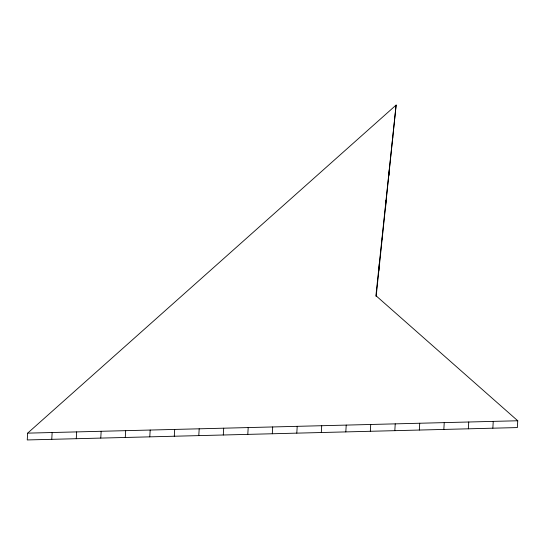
<?xml version="1.0" encoding="UTF-8"?>
<svg xmlns="http://www.w3.org/2000/svg" width="545" height="545" viewBox="0 0 545 545"><rect width="100%" height="100%" fill="white"/><g stroke="black" fill="none" stroke-linecap="round" stroke-linejoin="round"><path stroke-width="0.82" d="M27.652 433.139L27.25 439.944L517.348 427.573L517.75 420.767L375.921 295.656L396.126 105.056L27.652 433.139L517.75 420.767M51.755 439.325L52.157 432.519M76.259 438.705L76.661 431.899M100.764 438.091L101.166 431.279M125.268 437.471L125.677 430.659M149.773 436.852L150.182 430.046M174.277 436.232L174.686 429.426M198.782 435.619L199.191 428.806M223.286 434.999L223.695 428.186M247.791 434.379L248.2 427.573M272.296 433.759L272.704 426.953M296.8 433.139L297.209 426.333M321.305 432.526L321.714 425.713M345.809 431.906L346.218 425.093M378.884 270.702L379.286 263.889M370.314 431.286L370.723 424.48M382.249 238.935L382.658 232.122M385.622 207.168L386.024 200.356M388.987 175.401L389.389 168.589M392.352 143.635L392.761 136.822M396.126 105.056L376.132 296.616M394.818 430.666L395.227 423.86M419.323 430.053L419.732 423.24M443.834 429.433L444.236 422.62M468.339 428.813L468.741 422M492.844 428.193L493.245 421.387"/></g></svg>
